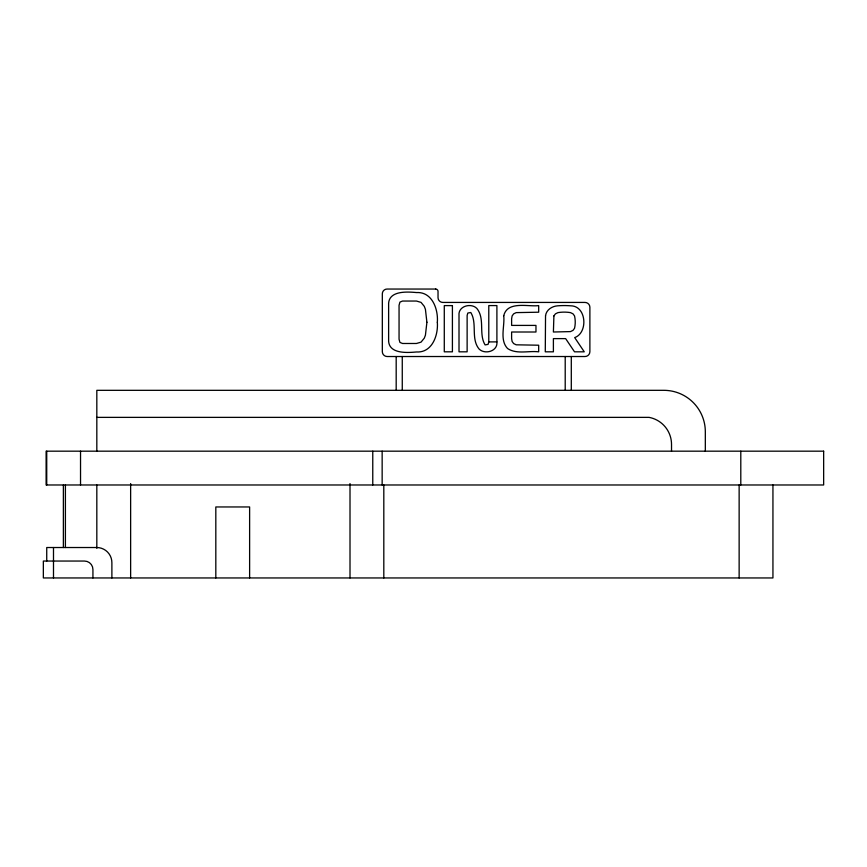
<?xml version="1.0" encoding="UTF-8"?>
<svg xmlns="http://www.w3.org/2000/svg" width="867" height="867" viewBox="0 0 867 867"><rect width="100%" height="100%" fill="white"/><g stroke="black" fill="none" stroke-linecap="round" stroke-linejoin="round"><path stroke-width="1.3" d="M496.899 341.912C497.994 351.265 484.956 354.906 479.093 349.033C470.597 338.683 477.489 323.413 470.792 312.521L467.801 313.03L467.129 315.512L467.129 351.818L459.011 351.818L459.011 315.512C457.917 306.159 470.944 302.518 476.807 308.392C485.303 318.742 478.411 334.012 485.108 344.903L488.099 344.383L488.782 341.912L488.782 305.574L496.899 305.574L496.899 341.88L488.782 341.912M96.822 417.374L649.101 417.374A27.516 27.516 0 0 1 671.524 444.413L671.524 451.176M772.941 484.978L772.941 577.953L43.35 577.953L43.35 561.047L84.478 561.047A8.453 8.453 0 0 1 92.932 569.5L92.932 577.953M740.797 451.176L740.797 484.978M739.139 484.978L739.139 577.953M705.326 451.436L705.326 431.809A41.486 41.486 0 0 0 663.851 390.323L96.822 390.323L96.822 451.176M571.299 356.521L571.299 390.323M565.208 356.521L565.208 390.323M402.266 356.521L402.266 390.323M396.186 356.521L396.186 390.323M383.81 484.978L383.81 577.953M382.152 451.176L382.152 484.978M372.767 451.176L372.767 484.978M350.008 483.558L350.008 577.953M249.62 577.953L249.62 506.957L215.818 506.957L215.818 577.953M130.635 483.558L130.635 577.953M111.886 577.953L111.886 562.737A15.129 15.129 0 0 0 96.768 547.521L46.731 547.521L46.731 561.047M96.822 484.978L96.822 548.312M80.533 451.176L80.533 484.978M65.404 484.978L65.404 547.521M63.378 484.978L63.378 547.521M53.494 547.521L53.494 577.953M46.731 451.176L46.731 484.978M437.336 322.264C438.366 335.269 432.189 352.923 416.463 351.969C406.666 352.869 387.668 354.061 388.622 339.235L388.622 305.292C387.668 290.467 406.666 291.659 416.463 292.558C432.189 291.605 438.366 309.259 437.336 322.264M426.9 322.264L425.426 335.193L424.288 338.173L421.026 342.151L416.463 343.484L402.537 343.484L399.936 342.422L399.058 339.235L399.058 305.292L399.936 302.106L402.537 301.044L416.463 301.044L421.026 302.377L424.288 306.354L425.426 309.335L426.9 322.264M503.749 315.718C504.887 326.22 499.446 339.907 507.553 348.512C516.678 354.57 528.556 350.593 538.678 351.818L538.678 345.218L516.179 344.806L513.643 343.56L512.126 341.5L511.617 338.618L511.617 332.007L535.969 332.007L535.969 325.407L511.617 325.407L511.617 318.807L512.126 315.924L513.643 313.854L516.179 312.619L538.678 312.207L538.678 305.607C528.274 306.972 507.336 300.6 503.749 315.718M545.538 315.718L545.278 351.818L553.395 351.818L553.395 338.618L565.642 338.618L574.518 351.818L584.26 351.818L574.691 337.588C588.162 332.961 586.721 305.932 570.735 305.813A85.183 85.183 0 0 0 557.709 305.813C552.095 306.192 546.308 309.757 545.538 315.718M553.905 315.924L553.395 332.007L570.486 331.595L573.022 330.36L574.539 328.3A27.451 27.451 0 0 0 574.539 315.924L573.022 313.854L570.486 312.619A38.896 38.896 0 0 0 557.969 312.619L555.433 313.854L553.905 315.924M435.668 289.047L387.05 289.047A4.736 4.736 0 0 0 382.325 293.783L382.325 351.634A4.888 4.888 0 0 0 387.05 356.521L585.008 356.521A4.888 4.888 0 0 0 589.885 351.634L589.885 307.167A4.888 4.888 0 0 0 585.008 302.431L442.766 302.431A4.823 4.823 0 0 1 438.03 297.695L438.03 291.42A2.363 2.363 0 0 0 435.668 289.047M452.411 305.607L444.283 305.607L444.283 351.818L452.411 351.818L452.411 305.607M823.65 451.176L46.114 451.176L46.114 484.978L823.65 484.978L823.65 451.176"/></g></svg>
